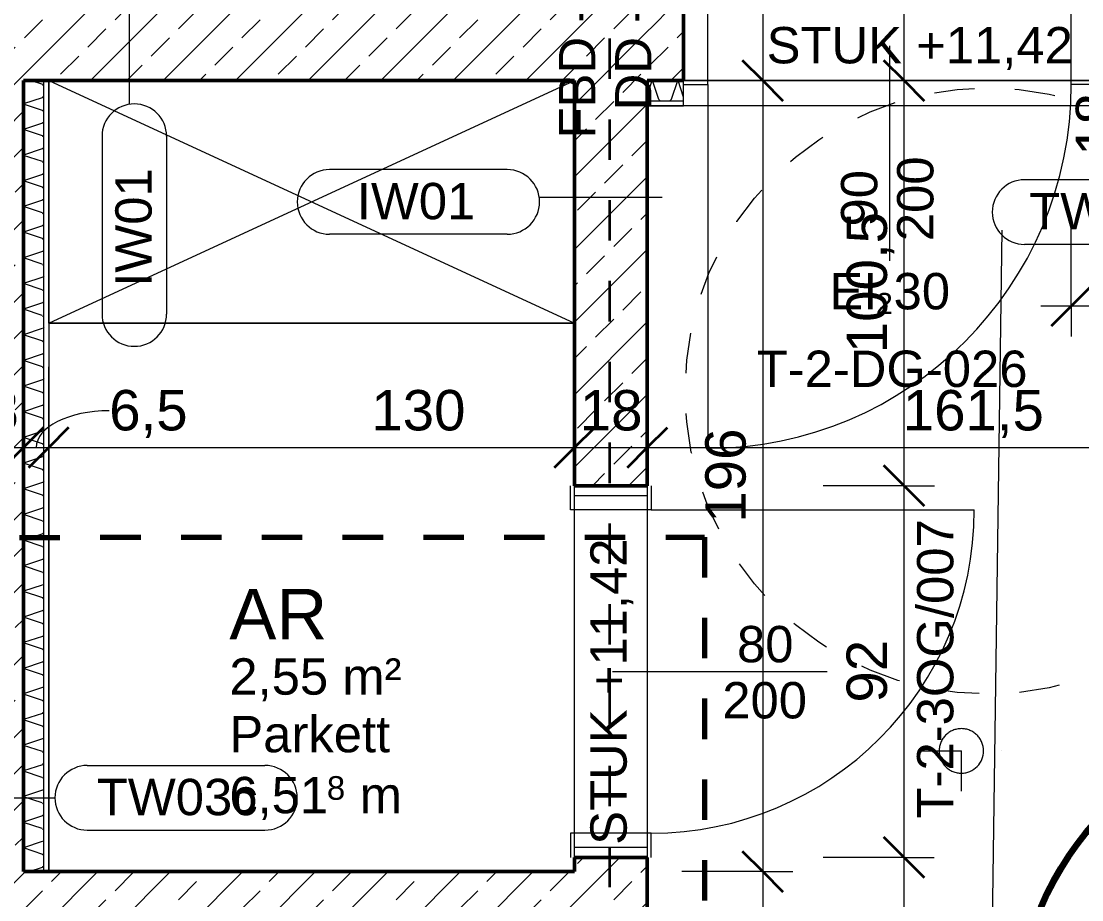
# Model space of a CAD drawing. Header units: metres. Extents: x -67.4 to -27.2, y 43.9 to 89.6.
# Drawn here: x -48.434 to -45.808, y 55.139 to 57.313 of the extents above; entities that cross this region are included whole.
import ezdxf

# ---------------------------------------------------------------- set-up
doc = ezdxf.new("R2010")
doc.units = ezdxf.units.M
for name, pattern in [('Achse', [0.009, 0.005, -0.002, 0, -0.002]), ('Strich Punkt', [0.015875, 0.00635, -0.004763, 0, -0.004763]), ('Strich Punkt Mittel', [0.015875, 0.00635, -0.004763, 0, -0.004763]), ('Verdeckt', [0.003, 0.002, -0.001])]:
    doc.linetypes.add(name, pattern=pattern)
for name, color, linetype, lineweight in [('A_2D', 7, 'Continuous', 13), ('A_Bemassung-50_', 4, 'Continuous', 9), ('A_Bemassung_', 4, 'Continuous', 9), ('A_Beschriftung_', 7, 'Continuous', 9), ('A_Decken', 8, 'Continuous', 13), ('A_Moebel', 6, 'Continuous', 13), ('A_Raeume_', 7, 'Continuous', 5), ('A_Raeume_Beschriftung_', 7, 'Continuous', 9), ('A_Raster_', 1, 'Continuous', 9), ('A_Tueren', 31, 'Continuous', 13), ('A_Waende', 7, 'Continuous', 13), ('G-ANNO-SYMB_', 111, 'Continuous', 9), ('P-PIPE', 3, 'Continuous', 5), ('P-PIPE-CNTR', 3, 'Continuous', 5)]:
    doc.layers.add(name, color=color, linetype=linetype, lineweight=lineweight)
doc.styles.add('Arial_2', font='arial.ttf', dxfattribs={"height": 0.09})
doc.styles.add('Arial_3', font='arial.ttf', dxfattribs={"height": 0.05849})
doc.styles.add('Arial_4', font='arial.ttf', dxfattribs={"height": 0.125})
doc.styles.add('Arial_5', font='arial.ttf', dxfattribs={"height": 0.1})
doc.styles.add('Segoe UI Symbol', font='seguisym.ttf', dxfattribs={"height": 0.09})
doc.dimstyles.new('WGA-Bemaßung', dxfattribs={"dimscale": 0.3048, "dimtxt": 0.102026, "dimasz": 0.328084, "dimexe": 0.246063, "dimexo": 0.0625, "dimgap": 0.04101, "dimtad": 1, "dimdec": 1, "dimlfac": 100, "dimrnd": 0.5, "dimdsep": 46, "dimtxsty": 'Arial_5', "dimblk1": 'OBLIQUE', "dimblk2": 'OBLIQUE', "dimsah": 1, "dimcen": 0.09, "dimdle": 0.246063, "dimazin": 2, "dimtfac": 1, "dimtdec": 4, "dimtix": 1, "dimtmove": 0, "dimatfit": 3, "dimfxl": 0.656168, "dimfxlon": 1, "dimtvp": 1, "dimtolj": 1, "dimtzin": 0, "dimarcsym": 2})
doc.dimstyles.new('WGA-Bemaßung_3', dxfattribs={"dimscale": 0.3048, "dimtxt": 0.102026, "dimasz": 0.328084, "dimexe": 0.246063, "dimexo": 0.0625, "dimgap": 0.04101, "dimtad": 1, "dimdec": 1, "dimlfac": 100, "dimrnd": 0.5, "dimdsep": 46, "dimtxsty": 'Arial_5', "dimblk1": 'OBLIQUE', "dimblk2": 'OBLIQUE', "dimsah": 1, "dimcen": 0.09, "dimdle": 0.246063, "dimazin": 2, "dimtfac": 1, "dimtdec": 4, "dimtix": 1, "dimtmove": 1, "dimatfit": 3, "dimfxl": 0.656168, "dimfxlon": 1, "dimtvp": 1, "dimtolj": 1, "dimtzin": 0, "dimarcsym": 2})
doc.dimstyles.new('WGA-Bemaßung_4', dxfattribs={"dimscale": 0.3048, "dimtxt": 0.102026, "dimasz": 0.328084, "dimexe": 0.246063, "dimexo": 0.0625, "dimgap": 0.04101, "dimtad": 1, "dimdec": 1, "dimlfac": 100, "dimrnd": 0.5, "dimdsep": 46, "dimtxsty": 'Arial_5', "dimblk1": 'OBLIQUE', "dimblk2": 'OBLIQUE', "dimsah": 1, "dimcen": 0.09, "dimdle": 0.246063, "dimazin": 2, "dimtfac": 1, "dimtdec": 4, "dimtix": 1, "dimtmove": 2, "dimatfit": 3, "dimfxl": 0.656168, "dimfxlon": 1, "dimtvp": 1, "dimtolj": 1, "dimtzin": 0, "dimarcsym": 2})
doc.dimstyles.new('WGA-Bemaßung_5', dxfattribs={"dimscale": 0.3048, "dimtxt": 0.102026, "dimasz": 0.328084, "dimexe": 0.246063, "dimexo": 0.0625, "dimgap": 0.04101, "dimtad": 1, "dimdec": 1, "dimlfac": 100, "dimrnd": 0.5, "dimdsep": 46, "dimtxsty": 'Arial_5', "dimblk1": 'OBLIQUE', "dimblk2": 'OBLIQUE', "dimsah": 1, "dimcen": 0.09, "dimdle": 0.246063, "dimazin": 2, "dimtfac": 1, "dimtdec": 4, "dimtix": 1, "dimtmove": 0, "dimatfit": 3, "dimfxl": 0.656168, "dimfxlon": 1, "dimtvp": 1, "dimtolj": 1, "dimtzin": 0, "dimarcsym": 2})
pattern_1 = [(45, (0, 0), (-0.08980256, 0.08980256), []), (45, (0.0898, 0), (-0.08980256, 0.08980256), [0.0635, -0.03175])]

# ---------------------------------------------------------------- blocks, each defined once
blk = doc.blocks.new('UZ_D1 - SL_0900x2000_Wohnungstür-5426849-263_PP_03DG_BT2')
at = {"layer": 'A_Tueren', "lineweight": 5}
for p, q in [((0.45, 0.1), (0.45, 1)), ((-0.51, 0.1), (-0.45, 0.1)), ((-0.45, 0.1), (-0.45, -0.1)), ((0.45, 0.1), (0.45, -0.1)), ((0.51, 0.1), (0.45, 0.1)), ((-0.45, -0.1), (-0.51, -0.1)), ((0.45, -0.1), (0.51, -0.1))]:
    blk.add_line(p, q, dxfattribs=at)
blk.add_arc((0.45, 0.1), 0.9, 90, 180, dxfattribs=at)
blk = doc.blocks.new('UZ_D1 - SL_0800x2000_Zimmertür_Stahlzarge_STB-11752260-263_PP_03DG_BT2')
at = {"layer": 'A_Tueren', "lineweight": 5}
for p, q in [((-0.4, 0.1), (-0.46, 0.1)), ((-0.4, -0.1), (-0.4, 0.1)), ((0.4, 0.1), (0.46, 0.1)), ((0.4, -0.1), (0.4, 0.1)), ((-0.46, -0.1), (-0.4, -0.1)), ((0.46, -0.1), (0.4, -0.1)), ((0.4, -0.1), (0.4, -0.9))]:
    blk.add_line(p, q, dxfattribs=at)
blk.add_arc((0.4, -0.1), 0.8, 180, 270, dxfattribs=at)
blk = doc.blocks.new('Moeb_Schrank - Schrank_2m_60cm-5836066-263_PP_03DG_BT2')
at = {"layer": 'A_Moebel', "color": 8}
for p, q in [((0, 0), (1.3017, 0.6)), ((0, 0.6), (1.3017, 0)), ((1.3017, 0.6), (0, 0.6)), ((0, 0.6), (0, 0)), ((0, 0), (0, 0.6)), ((0, 0.6), (1.3017, 0.6)), ((1.3017, 0), (1.3017, 0.6)), ((1.3017, 0.6), (1.3017, 0)), ((0, 0), (1.3017, 0)), ((1.3017, 0), (0, 0))]:
    blk.add_line(p, q, dxfattribs=at)
blk = doc.blocks.new('BS_Tuer_PP - unten-10002439-263_PP_03DG_BT2')
at = {"layer": 'A_Beschriftung_'}
blk.add_line((0, 0.000124), (0, -0.010513), dxfattribs=at)
blk = doc.blocks.new('BS_Tuer_PP - rechts-10002445-263_PP_03DG_BT2')
at = {"layer": 'A_Beschriftung_'}
blk.add_line((0, 0.000124), (0, -0.010513), dxfattribs=at)
blk = doc.blocks.new('DIMBLOCK247-263_PP_03DG_BT2')
at = {"layer": 'A_Bemassung-50_', "transparency": 16777216}
for p, q in [((-48.608, 56.2581), (-48.6079, 56.4581)), ((-48.428, 56.2581), (-48.4279, 56.4581)), ((-48.608, 56.2581), (-48.428, 56.2581)), ((-48.608, 56.2581), (-48.608, 56.1831)), ((-48.428, 56.2581), (-48.428, 56.1831))]:
    blk.add_line(p, q, dxfattribs=at)
at = {"layer": 'A_Bemassung-50_', "lineweight": 35, "transparency": 16777216}
for p, q in [((-48.608, 56.2581), (-48.558, 56.3081)), ((-48.428, 56.2581), (-48.378, 56.3081)), ((-48.608, 56.2581), (-48.658, 56.2081)), ((-48.428, 56.2581), (-48.478, 56.2081))]:
    blk.add_line(p, q, dxfattribs=at)
at = {"layer": 'A_Bemassung-50_', "color": 0, "transparency": 16777216, "insert": (-48.5949, 56.4004), "char_height": 0.1, "width": 0.184588, "attachment_point": 1, "rotation": 359.9983, "line_spacing_factor": 0.941778, "style": 'Arial_5'}
blk.add_mtext('18', dxfattribs=at)
blk = doc.blocks.new('_Oblique')
at = {"color": 0, "linetype": 'ByBlock', "lineweight": -2}
blk.add_line((-0.5, -0.5), (0.5, 0.5), dxfattribs=at)
blk = doc.blocks.new('DIMBLOCK248-263_PP_03DG_BT2')
at = {"layer": 'A_Bemassung-50_', "transparency": 16777216}
for p, q in [((-48.428, 56.2581), (-48.4279, 56.4581)), ((-48.3655, 56.2581), (-48.3654, 56.4581)), ((-48.428, 56.2581), (-48.3655, 56.2581)), ((-48.428, 56.2581), (-48.428, 56.1831)), ((-48.3655, 56.2581), (-48.3655, 56.1831))]:
    blk.add_line(p, q, dxfattribs=at)
at = {"layer": 'A_Bemassung-50_', "lineweight": 35, "transparency": 16777216}
for p, q in [((-48.428, 56.2581), (-48.378, 56.3081)), ((-48.3655, 56.2581), (-48.3155, 56.3081)), ((-48.428, 56.2581), (-48.478, 56.2081)), ((-48.3655, 56.2581), (-48.4155, 56.2081))]:
    blk.add_line(p, q, dxfattribs=at)
at = {"layer": 'A_Bemassung-50_', "transparency": 16777216}
blk.add_ellipse((-48.2159, 56.2581), major_axis=(-0.1808, 0), ratio=0.503187, start_param=4.712389, end_param=6.283185, dxfattribs=at)
at = {"layer": 'A_Bemassung-50_', "color": 0, "transparency": 16777216, "insert": (-48.2159, 56.4004), "char_height": 0.1, "width": 0.231677, "attachment_point": 1, "rotation": 359.9983, "line_spacing_factor": 0.941778, "style": 'Arial_5'}
blk.add_mtext('6,5', dxfattribs=at)
blk = doc.blocks.new('DIMBLOCK249-263_PP_03DG_BT2')
at = {"layer": 'A_Bemassung-50_', "transparency": 16777216}
for p, q in [((-48.3655, 56.2581), (-48.3654, 56.4581)), ((-47.0637, 56.258), (-47.0637, 56.458)), ((-48.3655, 56.2581), (-47.0637, 56.258)), ((-48.3655, 56.2581), (-48.3655, 56.1831)), ((-47.0637, 56.258), (-47.0637, 56.183))]:
    blk.add_line(p, q, dxfattribs=at)
at = {"layer": 'A_Bemassung-50_', "lineweight": 35, "transparency": 16777216}
for p, q in [((-48.3655, 56.2581), (-48.3155, 56.3081)), ((-47.0637, 56.258), (-47.0137, 56.308)), ((-48.3655, 56.2581), (-48.4155, 56.2081)), ((-47.0637, 56.258), (-47.1137, 56.208))]:
    blk.add_line(p, q, dxfattribs=at)
at = {"layer": 'A_Bemassung-50_', "color": 0, "transparency": 16777216, "insert": (-47.5668, 56.4004), "char_height": 0.1, "width": 0.276883, "attachment_point": 1, "rotation": 359.9983, "line_spacing_factor": 0.941778, "style": 'Arial_5'}
blk.add_mtext('130', dxfattribs=at)
blk = doc.blocks.new('DIMBLOCK250-263_PP_03DG_BT2')
at = {"layer": 'A_Bemassung-50_', "transparency": 16777216}
for p, q in [((-47.0637, 56.258), (-47.0637, 56.458)), ((-46.8837, 56.258), (-46.8837, 56.458)), ((-47.0637, 56.258), (-46.8837, 56.258)), ((-47.0637, 56.258), (-47.0637, 56.183)), ((-46.8837, 56.258), (-46.8837, 56.183))]:
    blk.add_line(p, q, dxfattribs=at)
at = {"layer": 'A_Bemassung-50_', "lineweight": 35, "transparency": 16777216}
for p, q in [((-47.0637, 56.258), (-47.0137, 56.308)), ((-46.8837, 56.258), (-46.8337, 56.308)), ((-47.0637, 56.258), (-47.1137, 56.208)), ((-46.8837, 56.258), (-46.9337, 56.208))]:
    blk.add_line(p, q, dxfattribs=at)
at = {"layer": 'A_Bemassung-50_', "color": 0, "transparency": 16777216, "insert": (-47.0507, 56.4003), "char_height": 0.1, "width": 0.184588, "attachment_point": 1, "rotation": 359.9983, "line_spacing_factor": 0.941778, "style": 'Arial_5'}
blk.add_mtext('18', dxfattribs=at)
blk = doc.blocks.new('DIMBLOCK251-263_PP_03DG_BT2')
at = {"layer": 'A_Bemassung-50_', "transparency": 16777216}
for p, q in [((-46.8837, 56.258), (-46.8837, 56.458)), ((-45.2712, 56.258), (-45.2712, 56.458)), ((-46.8837, 56.258), (-45.2712, 56.258)), ((-46.8837, 56.258), (-46.8837, 56.183)), ((-45.2712, 56.258), (-45.2712, 56.183))]:
    blk.add_line(p, q, dxfattribs=at)
at = {"layer": 'A_Bemassung-50_', "lineweight": 35, "transparency": 16777216}
for p, q in [((-46.8837, 56.258), (-46.8337, 56.308)), ((-45.2712, 56.258), (-45.2212, 56.308)), ((-46.8837, 56.258), (-46.9337, 56.208)), ((-45.2712, 56.258), (-45.3212, 56.208))]:
    blk.add_line(p, q, dxfattribs=at)
at = {"layer": 'A_Bemassung-50_', "color": 0, "transparency": 16777216, "insert": (-46.2509, 56.4003), "char_height": 0.1, "width": 0.416266, "attachment_point": 1, "rotation": 359.9983, "line_spacing_factor": 0.941778, "style": 'Arial_5'}
blk.add_mtext('161,5', dxfattribs=at)
blk = doc.blocks.new('BS_Wand_Lollipop - links_unten-2026911-263_PP_03DG_BT2')
at = {"layer": 'A_Beschriftung_'}
for p, q in [((-0.00467, 0.001367), (-0.01347, 0.001367)), ((-0.003087, 0), (0.003, 0)), ((-0.00467, -0.001833), (-0.01347, -0.001833))]:
    blk.add_line(p, q, dxfattribs=at)
for centre, start, end in [((-0.01347, -0.000233), 90, 270), ((-0.00467, -0.000233), 270, 90)]:
    blk.add_arc(centre, 0.0016, start, end, dxfattribs=at)
blk = doc.blocks.new('BS_Wand_Lollipop - rechts_oben-2026913-263_PP_03DG_BT2')
at = {"layer": 'A_Beschriftung_'}
for p, q in [((0.0046, 0.0016), (0.0134, 0.0016)), ((-0.003, 0), (0.003, 0)), ((0.0046, -0.0016), (0.0134, -0.0016))]:
    blk.add_line(p, q, dxfattribs=at)
for centre, start, end in [((0.0046, 0), 90, 270), ((0.0134, 0), 270, 90)]:
    blk.add_arc(centre, 0.0016, start, end, dxfattribs=at)
blk = doc.blocks.new('DIMBLOCK329-263_PP_03DG_BT2')
at = {"layer": 'A_Bemassung-50_', "lineweight": 35, "transparency": 16777216}
for p, q in [((-46.5976, 58.7511), (-46.6476, 58.8011)), ((-46.5976, 58.7511), (-46.5476, 58.7011)), ((-46.5977, 57.1661), (-46.6477, 57.2161)), ((-46.5977, 57.1661), (-46.5477, 57.1161))]:
    blk.add_line(p, q, dxfattribs=at)
at = {"layer": 'A_Bemassung-50_', "transparency": 16777216}
for p, q in [((-46.5976, 58.7511), (-46.6726, 58.7511)), ((-46.5976, 58.7511), (-46.5977, 57.1661)), ((-46.5976, 58.7511), (-46.4138, 58.7511)), ((-46.5977, 57.1661), (-46.7977, 57.1661)), ((-46.5977, 57.1661), (-46.5227, 57.1661))]:
    blk.add_line(p, q, dxfattribs=at)
at = {"layer": 'A_Bemassung-50_', "color": 0, "transparency": 16777216, "insert": (-46.74, 57.7852), "char_height": 0.1, "width": 0.416266, "attachment_point": 1, "rotation": 90, "line_spacing_factor": 0.941778, "style": 'Arial_5'}
blk.add_mtext('158,5', dxfattribs=at)
blk = doc.blocks.new('DIMBLOCK330-263_PP_03DG_BT2')
at = {"layer": 'A_Bemassung-50_', "lineweight": 35, "transparency": 16777216}
for p, q in [((-46.5977, 57.1661), (-46.6477, 57.2161)), ((-46.5977, 57.1661), (-46.5477, 57.1161)), ((-46.5978, 55.2086), (-46.6478, 55.2586)), ((-46.5978, 55.2086), (-46.5478, 55.1586))]:
    blk.add_line(p, q, dxfattribs=at)
at = {"layer": 'A_Bemassung-50_', "transparency": 16777216}
for p, q in [((-46.5977, 57.1661), (-46.7977, 57.1661)), ((-46.5977, 57.1661), (-46.5978, 55.2086)), ((-46.5977, 57.1661), (-46.5227, 57.1661)), ((-46.5978, 55.2086), (-46.7978, 55.2086)), ((-46.5978, 55.2086), (-46.5228, 55.2086))]:
    blk.add_line(p, q, dxfattribs=at)
at = {"layer": 'A_Bemassung-50_', "color": 0, "transparency": 16777216, "insert": (-46.74, 56.072), "char_height": 0.1, "width": 0.276883, "attachment_point": 1, "rotation": 90, "line_spacing_factor": 0.941778, "style": 'Arial_5'}
blk.add_mtext('196', dxfattribs=at)
blk = doc.blocks.new('DIMBLOCK331-263_PP_03DG_BT2')
at = {"layer": 'A_Bemassung-50_', "lineweight": 35, "transparency": 16777216}
for p, q in [((-46.5978, 55.2086), (-46.6478, 55.2586)), ((-46.5978, 55.2086), (-46.5478, 55.1586)), ((-46.5978, 54.6336), (-46.6478, 54.6836)), ((-46.5978, 54.6336), (-46.5478, 54.5836))]:
    blk.add_line(p, q, dxfattribs=at)
at = {"layer": 'A_Bemassung-50_', "transparency": 16777216}
for p, q in [((-46.5978, 55.2086), (-46.7978, 55.2086)), ((-46.5978, 55.2086), (-46.5978, 54.6336)), ((-46.5978, 55.2086), (-46.5228, 55.2086)), ((-46.5978, 54.6336), (-46.7978, 54.6336)), ((-46.5978, 54.6336), (-46.5228, 54.6336))]:
    blk.add_line(p, q, dxfattribs=at)
at = {"layer": 'A_Bemassung-50_', "color": 0, "transparency": 16777216, "insert": (-46.7401, 54.7861), "char_height": 0.1, "width": 0.323972, "attachment_point": 1, "rotation": 90, "line_spacing_factor": 0.941778, "style": 'Arial_5'}
blk.add_mtext('57,5', dxfattribs=at)
blk = doc.blocks.new('DIMBLOCK341-263_PP_03DG_BT2')
at = {"layer": 'A_Bemassung-50_', "lineweight": 35, "transparency": 16777216}
for p, q in [((-46.2478, 55.2436), (-46.2977, 55.2936)), ((-46.2478, 55.2436), (-46.1978, 55.1936)), ((-46.2479, 48.9319), (-46.2979, 48.9819)), ((-46.2479, 48.9319), (-46.1979, 48.8819))]:
    blk.add_line(p, q, dxfattribs=at)
at = {"layer": 'A_Bemassung-50_', "transparency": 16777216}
for p, q in [((-46.2478, 55.2436), (-46.4478, 55.2436)), ((-46.2479, 48.8569), (-46.2478, 55.2436)), ((-46.2478, 55.2436), (-46.1728, 55.2436)), ((-46.2479, 48.9319), (-46.3229, 48.9319)), ((-46.2479, 48.9319), (-46.0479, 48.9319))]:
    blk.add_line(p, q, dxfattribs=at)
at = {"layer": 'A_Bemassung-50_', "color": 0, "transparency": 16777216, "insert": (-46.3902, 51.9724), "char_height": 0.1, "width": 0.276883, "attachment_point": 1, "rotation": 90, "line_spacing_factor": 0.941778, "style": 'Arial_5'}
blk.add_mtext('631', dxfattribs=at)
blk = doc.blocks.new('DIMBLOCK342-263_PP_03DG_BT2')
at = {"layer": 'A_Bemassung-50_', "lineweight": 35, "transparency": 16777216}
for p, q in [((-46.2477, 56.1636), (-46.2977, 56.2136)), ((-46.2477, 56.1636), (-46.1977, 56.1136)), ((-46.2478, 55.2436), (-46.2977, 55.2936)), ((-46.2478, 55.2436), (-46.1978, 55.1936))]:
    blk.add_line(p, q, dxfattribs=at)
at = {"layer": 'A_Bemassung-50_', "transparency": 16777216}
for p, q in [((-46.2477, 56.1636), (-46.4477, 56.1636)), ((-46.2478, 55.2436), (-46.2477, 56.1636)), ((-46.2477, 56.1636), (-46.1727, 56.1636)), ((-46.2478, 55.2436), (-46.4478, 55.2436)), ((-46.2478, 55.2436), (-46.1728, 55.2436))]:
    blk.add_line(p, q, dxfattribs=at)
at = {"layer": 'A_Bemassung-50_', "color": 0, "transparency": 16777216, "insert": (-46.3901, 55.6267), "char_height": 0.1, "width": 0.184588, "attachment_point": 1, "rotation": 90, "line_spacing_factor": 0.941778, "style": 'Arial_5'}
blk.add_mtext('92', dxfattribs=at)
blk = doc.blocks.new('DIMBLOCK343-263_PP_03DG_BT2')
at = {"layer": 'A_Bemassung-50_', "lineweight": 35, "transparency": 16777216}
for p, q in [((-46.2477, 57.1661), (-46.2977, 57.2161)), ((-46.2477, 57.1661), (-46.1977, 57.1161)), ((-46.2477, 56.1636), (-46.2977, 56.2136)), ((-46.2477, 56.1636), (-46.1977, 56.1136))]:
    blk.add_line(p, q, dxfattribs=at)
at = {"layer": 'A_Bemassung-50_', "transparency": 16777216}
for p, q in [((-46.2477, 57.1661), (-46.4477, 57.1661)), ((-46.2477, 56.1636), (-46.2477, 57.1661)), ((-46.2477, 57.1661), (-46.1727, 57.1661)), ((-46.2477, 56.1636), (-46.4477, 56.1636)), ((-46.2477, 56.1636), (-46.1727, 56.1636))]:
    blk.add_line(p, q, dxfattribs=at)
at = {"layer": 'A_Bemassung-50_', "color": 0, "transparency": 16777216, "insert": (-46.39, 56.4914), "char_height": 0.1, "width": 0.416266, "attachment_point": 1, "rotation": 90, "line_spacing_factor": 0.941778, "style": 'Arial_5'}
blk.add_mtext('100,5', dxfattribs=at)
blk = doc.blocks.new('DIMBLOCK344-263_PP_03DG_BT2')
at = {"layer": 'A_Bemassung-50_', "lineweight": 35, "transparency": 16777216}
for p, q in [((-46.2473, 68.9038), (-46.2973, 68.9538)), ((-46.2473, 68.9038), (-46.1973, 68.8538)), ((-46.2477, 57.1661), (-46.2977, 57.2161)), ((-46.2477, 57.1661), (-46.1977, 57.1161))]:
    blk.add_line(p, q, dxfattribs=at)
at = {"layer": 'A_Bemassung-50_', "transparency": 16777216}
for p, q in [((-46.2473, 68.9038), (-46.4473, 68.9038)), ((-46.2477, 57.1661), (-46.2473, 68.9038)), ((-46.2473, 68.9038), (-46.1723, 68.9038)), ((-46.2477, 57.1661), (-46.4477, 57.1661)), ((-46.2477, 57.1661), (-46.1727, 57.1661))]:
    blk.add_line(p, q, dxfattribs=at)
at = {"layer": 'A_Bemassung-50_', "color": 0, "transparency": 16777216, "insert": (-46.3898, 62.8811), "char_height": 0.1, "width": 0.369177, "attachment_point": 1, "rotation": 90, "line_spacing_factor": 0.941778, "style": 'Arial_5'}
blk.add_mtext('1174', dxfattribs=at)
blk = doc.blocks.new('DIMBLOCK362-263_PP_03DG_BT2')
at = {"layer": 'A_Bemassung-50_', "lineweight": 35, "transparency": 16777216}
for p, q in [((-45.6567, 57.3461), (-45.7067, 57.3961)), ((-45.6567, 57.3461), (-45.6067, 57.2961)), ((-45.6567, 57.1661), (-45.7067, 57.2161)), ((-45.6567, 57.1661), (-45.6067, 57.1161))]:
    blk.add_line(p, q, dxfattribs=at)
at = {"layer": 'A_Bemassung-50_', "transparency": 16777216}
for p, q in [((-45.6567, 57.3461), (-45.7317, 57.3461)), ((-45.6567, 57.3461), (-45.6567, 57.1661)), ((-45.6567, 57.3461), (-45.4567, 57.3461)), ((-45.6567, 57.1661), (-45.7317, 57.1661)), ((-45.6567, 57.1661), (-45.4567, 57.1661))]:
    blk.add_line(p, q, dxfattribs=at)
blk.add_ellipse((-45.6567, 57.1339), major_axis=(0, 0.1222), ratio=0.937016, start_param=0, end_param=1.570796, dxfattribs=at)
at = {"layer": 'A_Bemassung-50_', "color": 0, "transparency": 16777216, "insert": (-45.8226, 56.98), "char_height": 0.1, "width": 0.184588, "attachment_point": 1, "rotation": 90, "line_spacing_factor": 0.941778, "style": 'Arial_5'}
blk.add_mtext('18', dxfattribs=at)
blk = doc.blocks.new('DIMBLOCK442-263_PP_03DG_BT2')
at = {"layer": 'A_Bemassung-50_', "transparency": 16777216}
for p, q in [((-45.8337, 56.608), (-45.8337, 56.808)), ((-45.2712, 56.608), (-45.2712, 56.683)), ((-45.1962, 56.608), (-45.9087, 56.608)), ((-45.8337, 56.608), (-45.8337, 56.533)), ((-45.2712, 56.608), (-45.2712, 56.408))]:
    blk.add_line(p, q, dxfattribs=at)
at = {"layer": 'A_Bemassung-50_', "lineweight": 35, "transparency": 16777216}
for p, q in [((-45.8337, 56.608), (-45.7837, 56.658)), ((-45.2712, 56.608), (-45.2212, 56.658)), ((-45.8337, 56.608), (-45.8837, 56.558)), ((-45.2712, 56.608), (-45.3212, 56.558))]:
    blk.add_line(p, q, dxfattribs=at)
at = {"layer": 'A_Bemassung-50_', "color": 0, "transparency": 16777216, "insert": (-45.6875, 56.7503), "char_height": 0.1, "width": 0.323972, "attachment_point": 1, "rotation": 359.9983, "line_spacing_factor": 0.941778, "style": 'Arial_5'}
blk.add_mtext('56,5', dxfattribs=at)

msp = doc.modelspace()

# ---------------------------------------------------------------- hatches: boundary and pattern name
at = {"layer": 'A_Waende', "lineweight": 5}
h = msp.add_hatch(dxfattribs=at)
h.set_pattern_fill('FP_2', color=250, style=0, pattern_type=2)
h.set_pattern_definition(pattern_1)
h.paths.add_polyline_path([(-48.428, 55.2087), (-48.4279, 57.3462), (-48.6079, 57.346), (-48.608, 55.2087), (-48.4334, 55.2087)])
h = msp.add_hatch(dxfattribs=at)
h.set_pattern_fill('FP_2', color=250, style=0, pattern_type=2)
h.set_pattern_definition(pattern_1)
h.paths.add_polyline_path([(-47.0637, 57.1661), (-47.0637, 57.3461), (-48.4279, 57.346), (-48.4279, 57.1662), (-47.1978, 57.1661)])
h = msp.add_hatch(dxfattribs=at)
h.set_pattern_fill('FP_2', color=250, style=0, pattern_type=2)
h.set_pattern_definition(pattern_1)
h.paths.add_polyline_path([(-46.8838, 55.0286), (-46.8838, 55.0286), (-46.8838, 55.2436), (-47.0638, 55.2436), (-47.0638, 55.0286), (-46.9254, 55.0286)])
h.paths.add_polyline_path([(-46.8838, 56.1636), (-46.8837, 56.1636), (-46.8837, 57.3461), (-47.0637, 57.3461), (-47.0637, 56.1636), (-46.9162, 56.1636)])
h = msp.add_hatch(dxfattribs=at)
h.set_pattern_fill('FP_2', color=250, style=0, pattern_type=2)
h.set_pattern_definition(pattern_1)
h.paths.add_polyline_path([(-45.2087, 57.1661), (-45.2087, 57.1661), (-45.2087, 57.3461), (-45.7737, 57.3461), (-45.7737, 57.1661), (-45.2539, 57.1661)])
h.paths.add_polyline_path([(-46.7937, 57.1661), (-46.7937, 57.1661), (-46.7937, 57.3461), (-46.8837, 57.3461), (-46.8837, 57.1661), (-46.8837, 57.1661), (-46.8129, 57.1661)])
h.paths.add_polyline_path([(-46.8837, 57.1661), (-46.8837, 57.1662), (-46.8698, 57.3088)])
h = msp.add_hatch(dxfattribs=at)
h.set_pattern_fill('FP_49', color=250, angle=247.64, style=0, pattern_type=2)
h.set_pattern_definition([(134.998, (-48.36556, 56.18706), (-0.253995, 0.127012), [0.02245, -0.15715]), (134.998, (-48.476705, 56.23494), (-0.2539954, 0.127012), [0.02245, -0.15715]), (134.998, (-48.36531, 56.25076), (-0.2539954, 0.127012), [0.02245, -0.15715]), (134.998, (-48.47646, 56.29864), (-0.2539954, 0.127012), [0.02245, -0.15715]), (161.563, (-48.38156, 56.203375), (-0.5079932, 0.1270184), [0.0502, -0.35141]), (161.563, (-48.428943, 56.21962), (-0.5079932, 0.1270184), [0.0502, -0.35141]), (161.563, (-48.38131, 56.26707), (-0.5079932, 0.1270184), [0.0502, -0.35141]), (161.563, (-48.429074, 56.28239), (-0.5079932, 0.1270184), [0.0502, -0.35141]), (224.998, (-48.47664, 56.20356), (0.254004, 0.1269946), [0.02245, -0.15715]), (224.998, (-48.36531, 56.25076), (0.254004, 0.1269946), [0.02245, -0.15715]), (224.998, (-48.47639, 56.26725), (0.254004, 0.1269946), [0.02245, -0.15715]), (224.998, (-48.365065, 56.31445), (0.254004, 0.1269946), [0.02245, -0.15715]), (198.433, (-48.428943, 56.21962), (0.5080021, 0.126983), [0.0502, -0.35141]), (198.433, (-48.381626, 56.23476), (0.5080021, 0.126983), [0.0502, -0.35141]), (198.433, (-48.429074, 56.28239), (0.5080021, 0.126983), [0.0502, -0.35141]), (198.433, (-48.381377, 56.298454), (0.5080021, 0.126983), [0.0502, -0.35141])])
h.paths.add_polyline_path([(-48.378, 55.2087), (-48.3779, 57.1662), (-48.4279, 57.1662), (-48.4279, 55.2087)])
h = msp.add_hatch(dxfattribs=at)
h.set_pattern_fill('FP_131', color=250, angle=-112.36, style=0, pattern_type=2)
h.set_pattern_definition([(45, (-46.07785, 57.10368), (0.127003, 0.254), [0.02245, -0.15715]), (45, (-46.02997, 57.21482), (0.127003, 0.254), [0.02245, -0.15715]), (45, (-46.01416, 57.10343), (0.127003, 0.254), [0.02245, -0.15715]), (45, (-45.96628, 57.21457), (0.1270034, 0.254), [0.02245, -0.15715]), (71.565, (-46.06154, 57.119676), (0.1270007, 0.5079977), [0.0502, -0.35141]), (71.565, (-46.045292, 57.16706), (0.1270007, 0.5079977), [0.0502, -0.35141]), (71.565, (-45.997845, 57.119427), (0.1270007, 0.5079977), [0.0502, -0.35141]), (71.565, (-45.982523, 57.16719), (0.1270007, 0.5079977), [0.0502, -0.35141]), (135, (-46.061355, 57.214755), (0.127003, -0.254), [0.02245, -0.15715]), (135, (-46.01416, 57.10343), (0.127003, -0.254), [0.02245, -0.15715]), (135, (-45.99766, 57.214505), (0.127003, -0.254), [0.02245, -0.15715]), (135, (-45.95046, 57.10318), (0.1270034, -0.254), [0.02245, -0.15715]), (108.435, (-46.045292, 57.16706), (0.1270007, -0.5079977), [0.0502, -0.35141]), (108.435, (-46.030154, 57.11974), (0.1270007, -0.5079977), [0.0502, -0.35141]), (108.435, (-45.982523, 57.16719), (0.1270007, -0.5079977), [0.0502, -0.35141]), (108.435, (-45.96646, 57.11949), (0.1270007, -0.5079977), [0.0502, -0.35141])])
h.paths.add_polyline_path([(-45.2587, 57.1161), (-45.2587, 57.1661), (-45.7737, 57.1661), (-45.7737, 57.1161), (-45.2712, 57.1161)])
h.paths.add_polyline_path([(-46.8837, 57.1161), (-46.7937, 57.1161), (-46.7937, 57.1661), (-46.8837, 57.1661), (-46.8837, 57.1161)])
h = msp.add_hatch(dxfattribs=at)
h.set_pattern_fill('FP_2', color=250, style=0, pattern_type=2)
h.set_pattern_definition(pattern_1)
h.paths.add_polyline_path([(-47.0638, 55.0286), (-47.0638, 55.2086), (-53.1235, 55.2087), (-53.1235, 55.0288), (-47.0639, 55.0286)])

# ---------------------------------------------------------------- linework, layer by layer
at = {"layer": 'A_2D', "linetype": 'Verdeckt', "lineweight": 5}
msp.add_circle((-46.0397, 56.3979), 0.75, dxfattribs=at)
at = {"layer": 'A_2D', "lineweight": 100}
msp.add_circle((-45.2213, 54.8306), 0.7457, dxfattribs=at)
at = {"layer": 'A_Decken'}
for p, q in [((-48.3654, 57.1662), (-48.3654, 56.4201)), ((-46.7937, 57.166), (-45.7737, 57.1663)), ((-45.7737, 57.1661), (-46.7937, 57.1661)), ((-47.0637, 56.1386), (-47.0637, 56.1636)), ((-46.8837, 56.1636), (-46.8837, 56.1386)), ((-46.8837, 56.1386), (-47.0637, 56.1386)), ((-47.0638, 55.2436), (-47.0638, 55.2686)), ((-47.0638, 55.2686), (-46.8838, 55.2686)), ((-46.8838, 55.2686), (-46.8838, 55.2436))]:
    msp.add_line(p, q, dxfattribs=at)
at = {"layer": 'A_Raeume_', "flags": 128}
for points in [[(-47.3062, 57.1661), (-48.3654, 57.1662), (-48.3655, 55.2087), (-48.1164, 55.2087), (-47.0638, 55.2086), (-47.0637, 57.1348), (-47.0637, 57.1661)], [(-46.8838, 54.6336), (-46.8838, 52.9887), (-45.2713, 52.9887), (-45.2713, 53.2013), (-45.2713, 53.2013), (-45.2713, 53.2029), (-45.2713, 55.5857), (-45.2713, 55.6548), (-45.2712, 55.6548), (-45.2712, 57.1036), (-46.8837, 57.1036), (-46.8838, 55.1186), (-46.8838, 55.0286), (-46.8838, 55.027)]]:
    msp.add_lwpolyline(points, close=True, dxfattribs=at)
at = {"layer": 'A_Raeume_Beschriftung_'}
msp.add_line((-46.0466, 53.766), (-46.0047, 56.7961), dxfattribs=at)
at = {"layer": 'A_Raster_', "linetype": 'Strich Punkt Mittel', "lineweight": 35}
msp.add_line((-46.9759, 85.8702), (-46.9771, 46.5269), dxfattribs=at)
at = {"layer": 'A_Waende', "color": 10, "lineweight": 50}
for p, q in [((-46.7937, 57.1661), (-46.7937, 57.3461)), ((-48.428, 55.2087), (-48.4279, 57.1662)), ((-48.4279, 57.1662), (-47.0637, 57.1661)), ((-47.0637, 57.1661), (-47.0637, 56.1636)), ((-46.8837, 57.1661), (-46.7937, 57.1661)), ((-46.8837, 56.1636), (-46.8837, 57.1661)), ((-46.7937, 57.1661), (-46.8837, 57.1661)), ((-47.0637, 56.1636), (-46.8837, 56.1636)), ((-47.0638, 55.2436), (-47.0638, 55.2086)), ((-46.8838, 55.2436), (-47.0638, 55.2436)), ((-46.8838, 55.0286), (-46.8838, 55.2436)), ((-47.0638, 55.2086), (-48.428, 55.2087))]:
    msp.add_line(p, q, dxfattribs=at)
at = {"layer": 'A_Waende'}
for p, q in [((-48.378, 55.2087), (-48.3779, 57.1662)), ((-46.8837, 57.1161), (-46.7937, 57.1161)), ((-46.8837, 57.1036), (-46.7937, 57.1036)), ((-46.7937, 57.1036), (-46.7937, 57.1161)), ((-48.3655, 55.2087), (-48.3654, 56.4201))]:
    msp.add_line(p, q, dxfattribs=at)
at = {"layer": 'A_Waende', "color": 250, "lineweight": 5}
msp.add_line((-46.7937, 57.1161), (-46.7937, 57.1661), dxfattribs=at)
at = {"layer": 'G-ANNO-SYMB_', "linetype": 'Achse', "lineweight": 70}
for p, q in [((-56.4379, 56.0314), (-46.7419, 56.0366)), ((-46.7419, 56.0366), (-46.7413, 54.8603))]:
    msp.add_line(p, q, dxfattribs=at)
at = {"layer": 'P-PIPE', "color": 34, "linetype": 'Strich Punkt'}
for p, q in [((-46.055, 55.5284), (-46.0555, 55.5296)), ((-46.1571, 55.4872), (-46.1565, 55.486))]:
    msp.add_line(p, q, dxfattribs=at)
for start_param, end_param in [(1.570797, 3.141594), (0, 1.570797), (4.712389, 6.283185), (3.141593, 4.71239)]:
    msp.add_ellipse((-46.1058, 55.5072), major_axis=(0.0508, 0.0212), ratio=1, start_param=start_param, end_param=end_param, dxfattribs=at)
at = {"layer": 'P-PIPE-CNTR', "color": 34, "linetype": 'Strich Punkt'}
for p, q in [((-46.1058, 55.4072), (-46.1058, 55.6072)), ((-46.2058, 55.5072), (-46.0058, 55.5072))]:
    msp.add_line(p, q, dxfattribs=at)

# ---------------------------------------------------------------- block references
at = {"layer": 'A_Beschriftung_', "xscale": 49.99999999999998, "yscale": 49.99999999999998, "zscale": 49.99999999999998}
for name, p, rotation in [('BS_Wand_Lollipop - links_unten-2026911-263_PP_03DG_BT2', (-48.1654, 57.262), 89.99999999999991), ('BS_Tuer_PP - unten-10002439-263_PP_03DG_BT2', (-46.2837, 57.2461), 359.9982758785824), ('BS_Tuer_PP - rechts-10002445-263_PP_03DG_BT2', (-46.9638, 55.7036), 89.99827587846512)]:
    msp.add_blockref(name, p, dxfattribs=dict(at, rotation=rotation))
for name, p in [('BS_Wand_Lollipop - links_unten-2026911-263_PP_03DG_BT2', (-46.9968, 56.8776)), ('BS_Wand_Lollipop - links_unten-2026911-263_PP_03DG_BT2', (-45.2758, 56.8524)), ('BS_Wand_Lollipop - rechts_oben-2026913-263_PP_03DG_BT2', (-48.5003, 55.3911))]:
    msp.add_blockref(name, p, dxfattribs=at)
at = {"layer": 'A_Moebel', "color": 8, "rotation": 359.998275878371}
msp.add_blockref('Moeb_Schrank - Schrank_2m_60cm-5836066-263_PP_03DG_BT2', (-48.3654, 56.5662), dxfattribs=at)
at = {"layer": 'A_Tueren'}
for name, p, rotation in [('UZ_D1 - SL_0900x2000_Wohnungstür-5426849-263_PP_03DG_BT2', (-46.2837, 57.2561), 179.998275878371), ('UZ_D1 - SL_0800x2000_Zimmertür_Stahlzarge_STB-11752260-263_PP_03DG_BT2', (-46.9738, 55.7036), 89.99827587846501)]:
    msp.add_blockref(name, p, dxfattribs=dict(at, rotation=rotation))

# ---------------------------------------------------------------- texts
at = {"layer": 'A_Beschriftung_', "char_height": 0.09, "attachment_point": 1}
for s, insert, width, rotation, style in [('FBD - ET 50/30', (-47.1023, 57.023), 1.038185, 90, 'Arial_2'), ('DD - ET 30/30', (-46.9633, 57.0925), 0.954008, 90, 'Arial_2'), ('STUK +11,42', (-46.588, 57.2988), 0.905907, 359.9983, 'Arial_2'), ('200', (-46.265, 56.7687), 0.252532, 90, 'Arial_2'), ('IW01', (-48.2008, 56.6558), 0.356751, 90, 'Arial_2'), ('90', (-46.4039, 56.805), 0.168354, 90, 'Arial_2'), ('EI', (-46.4324, 56.69), 0.136287, 359.9983, 'Arial_2'), ('30', (-46.2736, 56.69), 0.168354, 359.9983, 'Arial_2'), ('₂', (-46.3199, 56.69), 0.056118, 359.9983, 'Segoe UI Symbol'), ('T-2-DG-026', (-46.6126, 56.4979), 0.797679, 359.9983, 'Arial_2'), ('T-2-3OG/007', (-46.2156, 55.34), 0.881856, 90, 'Arial_2'), ('STUK +11,42', (-47.0245, 55.2747), 0.905907, 90, 'Arial_2'), ('80', (-46.6614, 55.8165), 0.168354, 359.9983, 'Arial_2'), ('200', (-46.6978, 55.6776), 0.252532, 359.9983, 'Arial_2')]:
    msp.add_mtext(s, dxfattribs=dict(at, insert=insert, width=width, rotation=rotation, style=style))
at = {"layer": 'A_Beschriftung_', "char_height": 0.09, "attachment_point": 1, "style": 'Arial_2'}
for s, insert, width in [('IW01', (-47.6029, 56.913), 0.356751), ('TW04a', (-45.9379, 56.8878), 0.493038), ('TW03c', (-48.2466, 55.4381), 0.489029)]:
    msp.add_mtext(s, dxfattribs=dict(at, insert=insert, width=width))
at = {"layer": 'A_Raeume_Beschriftung_', "attachment_point": 1}
for s, insert, char_height, width, style in [('AR', (-47.9184, 55.9083), 0.125, 0.292616, 'Arial_4'), ('2,55 m²', (-47.9184, 55.7364), 0.09, 0.505063, 'Arial_2'), ('Parkett', (-47.9184, 55.5938), 0.09, 0.464979, 'Arial_2'), ('6,51', (-47.9184, 55.4429), 0.09, 0.292616, 'Arial_2'), ('8', (-47.677, 55.4447), 0.0585, 0.056118, 'Arial_3'), (' m', (-47.6307, 55.4429), 0.09, 0.164346, 'Arial_2')]:
    msp.add_mtext(s, dxfattribs=dict(at, insert=insert, char_height=char_height, width=width, style=style))

# ---------------------------------------------------------------- dimensions: what is measured, and where the dimension line sits
at = {"layer": 'A_Bemassung_'}
for base, p1, p2, angle, dimstyle, override, picture, middle in [((-46.2473, 68.9038), (-46.4477, 57.1661), (-46.4473, 68.9038), 89.9983, 'WGA-Bemaßung_5', {"dimpost": '<>', "dimfxl": 11.737723}, 'DIMBLOCK344-263_PP_03DG_BT2', (-46.3102, 63.035)), ((-46.5977, 57.1661), (-46.4138, 58.7511), (-46.7977, 57.1661), 89.9983, 'WGA-Bemaßung', {"dimpost": '<>', "dimfxl": 1.630816}, 'DIMBLOCK329-263_PP_03DG_BT2', (-46.6612, 57.9586)), ((-46.597752276, 55.2086163151), (-46.7976933716, 57.1661223326), (-46.7977522759, 55.2086223335), 89.9982758785, 'WGA-Bemaßung', {"dimpost": '<>', "dimfxl": 1.9575}, 'DIMBLOCK330-263_PP_03DG_BT2', (-46.6612801229, 56.1873682272)), ((-46.2476933719, 57.1661057822), (-46.4477235386, 56.163611801), (-46.4476933718, 57.1661118005), 89.9982758785, 'WGA-Bemaßung_5', {"dimpost": '<>', "dimfxl": 1.0025}, 'DIMBLOCK343-263_PP_03DG_BT2', (-46.3112657543, 56.664857695)), ((-45.8337, 56.608), (-45.2712, 56.408), (-45.8337, 56.808), 359.9983, 'WGA-Bemaßung_5', {"dimpost": '<>', "dimfxl": 0.690222}, 'DIMBLOCK442-263_PP_03DG_BT2', (-45.5525, 56.6715)), ((-48.428, 56.2581), (-48.6079, 56.4581), (-48.4279, 56.4581), 359.9983, 'WGA-Bemaßung', {"dimpost": '<>', "dimfxl": 0.18}, 'DIMBLOCK247-263_PP_03DG_BT2', (-48.518, 56.3216)), ((-46.8837, 56.258), (-47.0637, 56.458), (-46.8837, 56.458), 359.9983, 'WGA-Bemaßung', {"dimpost": '<>', "dimfxl": 0.18}, 'DIMBLOCK250-263_PP_03DG_BT2', (-46.9737, 56.3216)), ((-45.27122, 56.25796), (-46.88374, 56.45801), (-45.27121, 56.45796), 359.99828, 'WGA-Bemaßung', {"dimpost": '<>', "dimfxl": 1.612526}, 'DIMBLOCK251-263_PP_03DG_BT2', (-46.07748, 56.32154)), ((-46.2477, 56.1636), (-46.4478, 55.2436), (-46.4477, 56.1636), 89.9983, 'WGA-Bemaßung_5', {"dimpost": '<>', "dimfxl": 0.92}, 'DIMBLOCK342-263_PP_03DG_BT2', (-46.3113, 55.7036)), ((-46.2478, 55.2436), (-46.0479, 48.9319), (-46.4478, 55.2436), 89.9983, 'WGA-Bemaßung_5', {"dimpost": '<>', "dimfxl": 6.324356}, 'DIMBLOCK341-263_PP_03DG_BT2', (-46.3114, 52.0878)), ((-46.5978, 54.6336), (-46.7978, 55.2086), (-46.7978, 54.6336), 89.9983, 'WGA-Bemaßung', {"dimpost": '<>', "dimfxl": 0.575}, 'DIMBLOCK331-263_PP_03DG_BT2', (-46.6611, 54.9211))]:
    dim = msp.add_linear_dim(base=base, p1=p1, p2=p2, angle=angle, dimstyle=dimstyle, override=override, dxfattribs=at)
    dim.commit()
    dim.dimension.update_dxf_attribs({"geometry": picture, "text_midpoint": middle})
for base, p1, p2, angle, dimstyle, override, picture, middle, turn in [((-45.6567, 57.1661), (-45.4567, 57.3461), (-45.4567, 57.1661), 89.9983, 'WGA-Bemaßung_3', {"dimpost": '<>', "dimfxl": 0.18}, 'DIMBLOCK362-263_PP_03DG_BT2', (-45.7559, 57.0723), 90), ((-47.0637, 56.258), (-48.3654, 56.4581), (-47.0637, 56.458), 359.9983, 'WGA-Bemaßung_4', {"dimpost": '<>', "dimfxl": 1.301712}, 'DIMBLOCK249-263_PP_03DG_BT2', (-47.4284, 56.3337), 359.9983)]:
    dim = msp.add_linear_dim(base=base, p1=p1, p2=p2, angle=angle, dimstyle=dimstyle, override=override, dxfattribs=at)
    dim.commit()
    dim.dimension.update_dxf_attribs({"geometry": picture, "text_midpoint": middle, "dimtype": 160, "text_rotation": turn})
dim = msp.add_linear_dim(base=(-48.3654548112, 56.2580559783), p1=(-48.4279487929, 56.4580578589), p2=(-48.3654487929, 56.4580559782), angle=359.9982758785, dimstyle='WGA-Bemaßung_3', override={"dimpost": '<>', "dimfxl": 0.0625}, dxfattribs=at)
dim.commit()
dim.dimension.update_dxf_attribs({"geometry": 'DIMBLOCK248-263_PP_03DG_BT2', "text_midpoint": (-48.1000532839, 56.3337042924), "dimtype": 160})

doc.saveas('drawing.dxf')
